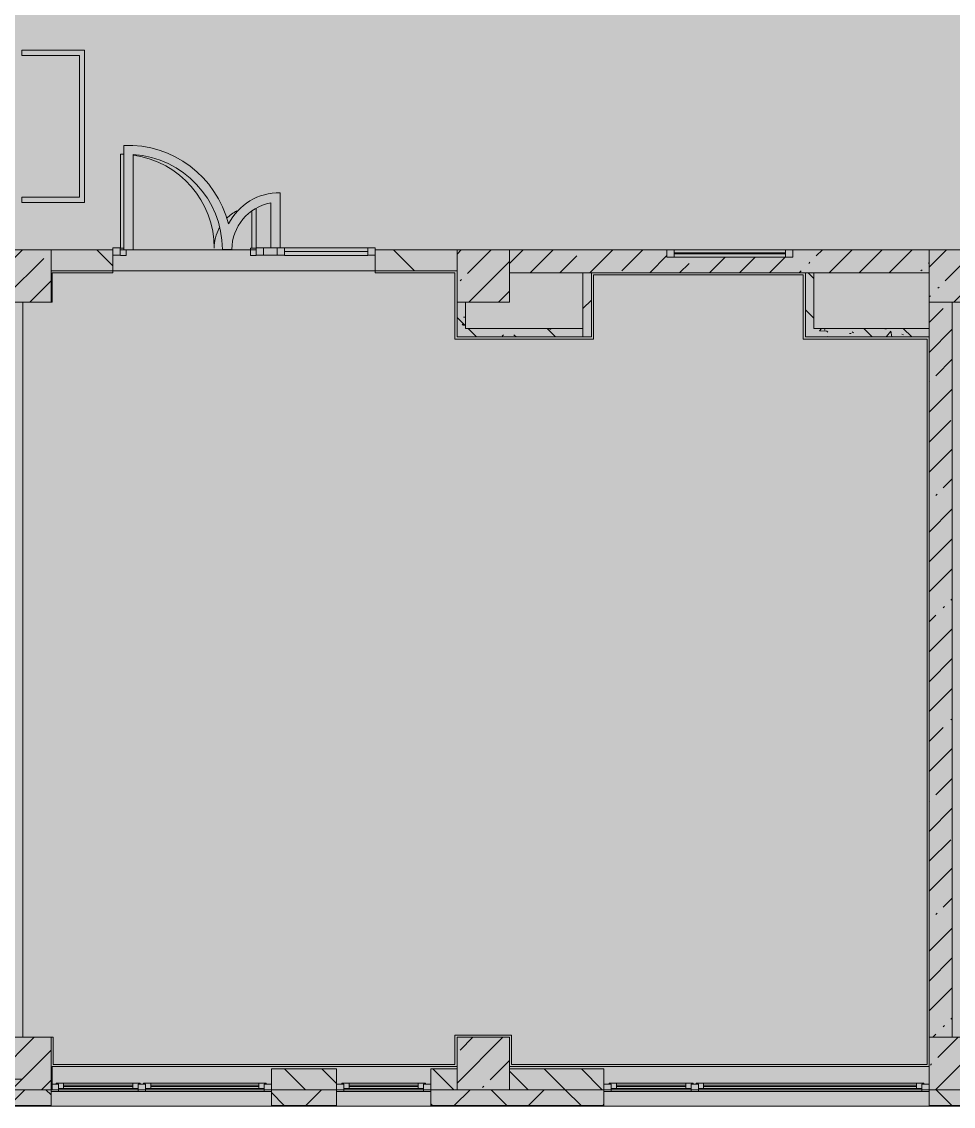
# Model space of a CAD drawing. Header units: millimetres. Extents: x 35355 to 234366, y -8553 to 29000.
# Drawn here: x 146116 to 154996, y -258 to 10073 of the extents above; entities that cross this region are included whole.
import ezdxf

# ---------------------------------------------------------------- set-up
doc = ezdxf.new("R2010")
doc.units = ezdxf.units.MM
doc.layers.add('A-DETL-GENF-2', color=7, linetype='Continuous', lineweight=9, true_color=0xc0c0c0, transparency=0.4)
for name, color, linetype, lineweight, true_color in [('A-DETL-GENF-4', 7, 'Continuous', 5, 0xb7b7b7), ('A-DOOR-4', 7, 'Continuous', 5, 0xe2e2e2), ('A-DOOR-5', 7, 'Continuous', 5, 0xb7b7b7), ('A-FLOR-1', 7, 'Continuous', 5, 0xb7b7b7), ('A-GLAZ-3', 7, 'Continuous', 5, 0x737373), ('A-GLAZ-CURT-2', 7, 'Continuous', 5, 0x737373), ('A-GLAZ-CWMG-2', 7, 'Continuous', 5, 0x737373), ('A-WALL-3', 7, 'Continuous', 5, 0x737373), ('A-WALL-4', 7, 'Continuous', 9, 0x737373), ('I-WALL-2', 7, 'Continuous', 5, 0x737373), ('I-WALL-4', 7, 'Continuous', 5, 0x787878), ('S-COLS-2', 7, 'Continuous', 5, 0x737373)]:
    doc.layers.add(name, color=color, linetype=linetype, lineweight=lineweight, true_color=true_color)
for name, color, linetype, lineweight in [('A-WALL', 7, 'Continuous', 9), ('A-WALL-2', 7, 'Continuous', 5), ('I-WALL-3', 7, 'Continuous', 5), ('S-COLS-1', 7, 'Continuous', 5), ('Оси', 7, 'Continuous', 9)]:
    doc.layers.add(name, color=color, linetype=linetype, lineweight=lineweight)
pattern_1 = [(45, (107356.5, 0), (-285.123, 285.123), []), (45, (107641.6, 0), (-285.123, 285.123), [504.031, -100.806, 16.764, -84.042])]
pattern_2 = [(135, (107356.5, 0), (-377.171, -377.171), [533.4, -88.9, 17.78, -88.9]), (135, (107356.5, 376.94), (-377.171, -377.171), []), (50, (107356.5, 0), (637.6445, -55.7866), [66.675, -733.425]), (355, (107356.5, 0), (-123.349, 668.699), [53.34, -586.74]), (100.451, (107409.6, -4.65), (514.299, 612.908), [56.665, -623.315]), (46.184, (107356.5, 177.8), (948.776, -147.15), [100.012, -1100.137]), (96.636, (107435.6, 165.5), (830.909, 865.997), [84.998, -934.973]), (351.184, (107356.5, 177.8), (830.918, 865.988), [80.01, -880.11]), (21, (107445.4, 133.35), (530.6506, -357.928), [66.675, -733.425]), (326, (107445.4, 133.35), (216.308, 644.6585), [53.34, -586.74]), (71.451, (107489.6, 103.5), (746.9596, 286.724), [56.665, -623.315]), (37.5, (107356.5, 0), (10.8105, 295.9426), [16.764, -562.864, 16.764, -578.866, -588.962]), (37.5, (107356.5, 0), (10.8105, 295.9426), [-1175.258, 16.764, -572.198]), (7.5, (107356.5, 0), (233.8692, 350.6318), [16.764, -322.834, 16.764, -549.529, -224.472]), (7.5, (107356.5, 0), (233.8692, 350.6318), [-905.891, 16.764, -207.708]), (327.5, (107158.24, 0), (474.5678, -20.0513), [16.764, -205.486, 16.764, -676.656, -920.115]), (327.5, (107158.24, 0), (474.5678, -20.0513), [-915.67, 16.764, -903.351]), (317.5, (107069.34, 0), (518.452, 88.9934), [16.764, -272.161, 16.764, -443.738, -653.415]), (317.5, (107069.34, 0), (518.452, 88.9934), [-749.427, 16.764, -636.651])]

# ---------------------------------------------------------------- blocks, each defined once
blk = doc.blocks.new('BSC_Колонна _Прямоугольная - 500х500-23286270-3_6_2_птичка')
at = {"layer": 'S-COLS-1'}
h = blk.add_hatch(dxfattribs=at)
h.set_pattern_fill('FP_74', color=256, style=0, pattern_type=2)
h.set_pattern_definition([(45, (-38790, -7650), (-285.123, 285.123), []), (45, (-38504.88, -7650), (-285.123, 285.123), [504.031, -100.806, 16.764, -84.042])])
h.paths.add_polyline_path([(-250, -250), (250, -250), (250, 250), (-250, 250), (-250, 101)])
at = {"layer": 'S-COLS-2'}
for p, q in [((250, 250), (-250, 250)), ((-250, 250), (-250, -250)), ((250, -250), (250, 250)), ((-250, -250), (250, -250))]:
    blk.add_line(p, q, dxfattribs=at)
blk = doc.blocks.new('BSC_Колонна _Прямоугольная - 500х500-V52-3_6_2_птичка')
at = {"layer": 'S-COLS-1'}
h = blk.add_hatch(dxfattribs=at)
h.set_pattern_fill('FP_75', color=256, style=0, pattern_type=2)
h.set_pattern_definition([(45, (-43160, -7650), (-285.123, 285.123), []), (45, (-42874.88, -7650), (-285.123, 285.123), [504.031, -100.806, 16.764, -84.042])])
h.paths.add_polyline_path([(250, -250), (250, 250), (-250, 250), (-250, -250)])
at = {"layer": 'S-COLS-2'}
for p, q in [((250, 250), (-250, 250)), ((-250, 250), (-250, -250)), ((250, -250), (250, 250)), ((-250, -250), (250, -250))]:
    blk.add_line(p, q, dxfattribs=at)
blk = doc.blocks.new('BSC_Колонна _Прямоугольная - 500х500-V53-3_6_2_птичка')
at = {"layer": 'S-COLS-1'}
h = blk.add_hatch(dxfattribs=at)
h.set_pattern_fill('FP_76', color=256, style=0, pattern_type=2)
h.set_pattern_definition([(45, (-47660, -7650), (-285.123, 285.123), []), (45, (-47374.88, -7650), (-285.123, 285.123), [504.031, -100.806, 16.764, -84.042])])
h.paths.add_polyline_path([(250, -250), (250, 250), (-250, 250), (-250, -250), (-115, -250)])
at = {"layer": 'S-COLS-2'}
for p, q in [((250, 250), (-250, 250)), ((-250, 250), (-250, -250)), ((250, -250), (250, 250)), ((-250, -250), (250, -250))]:
    blk.add_line(p, q, dxfattribs=at)
blk = doc.blocks.new('BSC_Колонна _Прямоугольная - 500х500-V58-3_6_2_птичка')
at = {"layer": 'S-COLS-1'}
h = blk.add_hatch(dxfattribs=at)
h.set_pattern_fill('FP_81', color=256, style=0, pattern_type=2)
h.set_pattern_definition([(45, (-38790, -150), (-285.123, 285.123), []), (45, (-38504.88, -150), (-285.123, 285.123), [504.031, -100.806, 16.764, -84.042])])
h.paths.add_polyline_path([(250, -250), (250, 250), (-250, 250), (-250, -250)])
at = {"layer": 'S-COLS-2'}
for p, q in [((250, 250), (-250, 250)), ((-250, 250), (-250, -250)), ((250, -250), (250, 250)), ((-250, -250), (250, -250))]:
    blk.add_line(p, q, dxfattribs=at)
blk = doc.blocks.new('BSC_Колонна _Прямоугольная - 500х500-V59-3_6_2_птичка')
at = {"layer": 'S-COLS-1'}
h = blk.add_hatch(dxfattribs=at)
h.set_pattern_fill('FP_82', color=256, style=0, pattern_type=2)
h.set_pattern_definition([(45, (-43160, -150), (-285.123, 285.123), []), (45, (-42874.88, -150), (-285.123, 285.123), [504.031, -100.806, 16.764, -84.042])])
h.paths.add_polyline_path([(-250, -250), (250, -250), (250, 250), (-250, 250), (-250, 32)])
at = {"layer": 'S-COLS-2'}
for p, q in [((250, 250), (-250, 250)), ((-250, 250), (-250, -250)), ((250, -250), (250, 250)), ((-250, -250), (250, -250))]:
    blk.add_line(p, q, dxfattribs=at)
blk = doc.blocks.new('BSC_Колонна _Прямоугольная - 500х500-V60-3_6_2_птичка')
at = {"layer": 'S-COLS-1'}
h = blk.add_hatch(dxfattribs=at)
h.set_pattern_fill('FP_83', color=256, style=0, pattern_type=2)
h.set_pattern_definition([(45, (-47660, -150), (-285.123, 285.123), []), (45, (-47374.88, -150), (-285.123, 285.123), [504.031, -100.806, 16.764, -84.042])])
h.paths.add_polyline_path([(-250, -250), (250, -250), (250, 250), (-250, 250)])
at = {"layer": 'S-COLS-2'}
for p, q in [((250, 250), (-250, 250)), ((-250, 250), (-250, -250)), ((250, -250), (250, 250)), ((-250, -250), (250, -250))]:
    blk.add_line(p, q, dxfattribs=at)
blk = doc.blocks.new('120_Окно_СКБ_2Ст - 120_Окно_СКБ_2Ст 3100х2500 _мал_створка слева_ 2-V83-3_6_2_птичка')
at = {"layer": 'A-GLAZ-3'}
for p, q in [((-1550, -127), (-1550, -57)), ((-1550, -57), (-1480, -57)), ((1550, -57), (-1550, -57)), ((-1480, -57), (-1480, -127)), ((650, -87), (-1480, -87)), ((-1480, -87), (-1480, -127)), ((-1430, -137), (-1430, -87)), ((600, -137), (600, -87)), ((650, -127), (650, -57)), ((650, -57), (720, -57)), ((650, -127), (650, -87)), ((720, -57), (720, -127)), ((1480, -87), (720, -87)), ((720, -87), (720, -127)), ((770, -137), (770, -87)), ((1430, -137), (1430, -87)), ((1480, -127), (1480, -57)), ((1480, -57), (1550, -57)), ((1480, -127), (1480, -87)), ((1550, -57), (1550, -127)), ((-1480, -127), (-1550, -127)), ((-1550, -127), (-1500, -127)), ((-1480, -127), (-1500, -127)), ((-1500, -127), (-1500, -137)), ((-1500, -137), (670, -137)), ((670, -137), (-1500, -137)), ((-1430, -107), (600, -107)), ((600, -117), (-1430, -117)), ((720, -127), (650, -127)), ((670, -127), (650, -127)), ((670, -127), (700, -127)), ((670, -137), (670, -127)), ((720, -127), (700, -127)), ((700, -127), (700, -137)), ((700, -137), (1500, -137)), ((1500, -137), (700, -137)), ((770, -107), (1430, -107)), ((1430, -117), (770, -117)), ((1550, -127), (1480, -127)), ((1500, -127), (1480, -127)), ((1500, -127), (1550, -127)), ((1500, -137), (1500, -127))]:
    blk.add_line(p, q, dxfattribs=at)
blk = doc.blocks.new('120_Окно_СКБ_2Ст - 120_Окно_СКБ_2Ст 2100х2400 _мал створка справа_-V84-3_6_2_птичка')
at = {"layer": 'A-GLAZ-3'}
for p, q in [((-1050, -127), (-1050, -57)), ((-1050, -57), (-980, -57)), ((1050, -57), (-1050, -57)), ((-980, -57), (-980, -127)), ((150, -87), (-980, -87)), ((-980, -87), (-980, -127)), ((-930, -137), (-930, -87)), ((100, -137), (100, -87)), ((150, -127), (150, -57)), ((150, -57), (220, -57)), ((150, -127), (150, -87)), ((220, -57), (220, -127)), ((980, -87), (220, -87)), ((220, -87), (220, -127)), ((270, -137), (270, -87)), ((930, -137), (930, -87)), ((980, -127), (980, -57)), ((980, -57), (1050, -57)), ((980, -127), (980, -87)), ((1050, -57), (1050, -127)), ((-980, -127), (-1050, -127)), ((-1050, -127), (-1000, -127)), ((-980, -127), (-1000, -127)), ((-1000, -127), (-1000, -137)), ((-1000, -137), (170, -137)), ((170, -137), (-1000, -137)), ((-930, -107), (100, -107)), ((100, -117), (-930, -117)), ((220, -127), (150, -127)), ((170, -127), (150, -127)), ((170, -127), (200, -127)), ((170, -137), (170, -127)), ((220, -127), (200, -127)), ((200, -127), (200, -137)), ((200, -137), (1000, -137)), ((1000, -137), (200, -137)), ((270, -107), (930, -107)), ((930, -117), (270, -117)), ((1050, -127), (980, -127)), ((1000, -127), (980, -127)), ((1000, -127), (1050, -127)), ((1000, -137), (1000, -127))]:
    blk.add_line(p, q, dxfattribs=at)
blk = doc.blocks.new('120_Окно_СКБ_1Ст - 120_Окно_СКБ_1Ст 900х2500_h_-V81-3_6_2_птичка')
at = {"layer": 'A-GLAZ-3'}
for p, q in [((-450, -127), (-450, -57)), ((-450, -57), (-380, -57)), ((450, -57), (-450, -57)), ((-380, -57), (-380, -127)), ((380, -87), (-380, -87)), ((-380, -87), (-380, -127)), ((-330, -137), (-330, -87)), ((330, -137), (330, -87)), ((380, -127), (380, -57)), ((380, -57), (450, -57)), ((380, -127), (380, -87)), ((450, -57), (450, -127)), ((-380, -127), (-450, -127)), ((-450, -127), (-400, -127)), ((-380, -127), (-400, -127)), ((-400, -127), (-400, -137)), ((-400, -137), (400, -137)), ((400, -137), (-400, -137)), ((-330, -107), (330, -107)), ((330, -117), (-330, -117)), ((450, -127), (380, -127)), ((400, -127), (380, -127)), ((400, -127), (450, -127)), ((400, -137), (400, -127))]:
    blk.add_line(p, q, dxfattribs=at)
blk = doc.blocks.new('Прямоугольный импост - 50 x 70 мм-V212-3_6_2_птичка')
at = {"layer": 'A-GLAZ-CWMG-2'}
for p, q in [((-70, 35), (0, 35)), ((-70, -35), (-70, 35)), ((0, 35), (0, -35)), ((0, -35), (-70, -35))]:
    blk.add_line(p, q, dxfattribs=at)
blk = doc.blocks.new('Дверь_Витражная_остекление_ - ДВН_ДАО_Главный вход_1200 в свету-V213-3_6_2_птичка')
at = {"layer": 'A-DOOR-4'}
for points in [[(-647, 30), (-613, 35), (-613, 925), (-647, 922), (-647, 35)], [(607, 30), (647, 35), (647, 410), (607, 378), (607, 35)]]:
    blk.add_hatch(color=256, dxfattribs=at).paths.add_polyline_path(points)
at = {"layer": 'A-DETL-GENF-4'}
for p, q in [((-613, 925), (-647, 925)), ((-647, 925), (-647, 35)), ((607, 385), (607, 30)), ((647, 35), (647, 410)), ((-647, 30), (-613, 30)), ((-613, 30), (-647, 30)), ((-592, -40), (-592, 15)), ((592, -40), (592, 30)), ((592, 30), (647, 30)), ((607, 30), (647, 30)), ((-647, -40), (-592, -40)), ((647, -40), (592, -40))]:
    blk.add_line(p, q, dxfattribs=at)
at = {"layer": 'A-DOOR-5'}
for p, q in [((-647, 925), (-647, 35)), ((647, 410), (647, 35))]:
    blk.add_line(p, q, dxfattribs=at)
for centre, radius, start, end in [((-647, 30), 895, 87.7864, 90), ((-647, 30), 895, 360, 81.929), ((647, 30), 400, 117.1206, 134.5389), ((647, 30), 400, 151.213, 180)]:
    blk.add_arc(centre, radius, start, end, dxfattribs=at)
blk = doc.blocks.new('Системная панель - Стемалит - 40мм-V214-3_6_2_птичка')
at = {"layer": 'A-GLAZ-CURT-2'}
for p, q in [((65, 35), (-65, 35)), ((-65, 35), (-65, -35)), ((65, -35), (65, 35)), ((-65, -35), (65, -35))]:
    blk.add_line(p, q, dxfattribs=at)
blk = doc.blocks.new('Прямоугольный импост - 50 x 70 мм-V215-3_6_2_птичка')
at = {"layer": 'A-GLAZ-CWMG-2'}
for p, q in [((-35, 35), (35, 35)), ((-35, -35), (-35, 35)), ((35, 35), (35, -35)), ((35, -35), (-35, -35))]:
    blk.add_line(p, q, dxfattribs=at)
blk = doc.blocks.new('Прямоугольный импост - 50 x 70 мм-V216-3_6_2_птичка')
at = {"layer": 'A-GLAZ-CWMG-2'}
for p, q in [((0, 35), (-70, 35)), ((-70, 35), (-70, -35)), ((0, -35), (0, 35)), ((-70, -35), (0, -35))]:
    blk.add_line(p, q, dxfattribs=at)
blk = doc.blocks.new('Системная панель - Стекло - 40мм-V217-3_6_2_птичка')
at = {"layer": 'A-GLAZ-CURT-2'}
for p, q in [((397.5, 0), (-397.5, 0)), ((-397.5, 0), (-397.5, -40)), ((397.5, -40), (397.5, 0)), ((-397.5, -40), (397.5, -40))]:
    blk.add_line(p, q, dxfattribs=at)
blk = doc.blocks.new('Прямоугольный импост - 50 x 70 мм-V218-3_6_2_птичка')
at = {"layer": 'A-GLAZ-CWMG-2'}
for p, q in [((-35, 35), (35, 35)), ((-35, -35), (-35, 35)), ((35, 35), (35, -35)), ((35, -35), (-35, -35))]:
    blk.add_line(p, q, dxfattribs=at)
blk = doc.blocks.new('Прямоугольный импост - 50 x 70 мм-V219-3_6_2_птичка')
at = {"layer": 'A-GLAZ-CWMG-2'}
blk.add_line((42060, 7920), (41265, 7920), dxfattribs=at)
blk = doc.blocks.new('120_Окно_СКБ_1Ст - 120_Окно_СКБ_1Ст 400х1200 EI30-V225-3_6_2_птичка')
at = {"layer": 'A-GLAZ-3'}
for p, q in [((-600, 40), (-600, 110)), ((-600, 110), (-530, 110)), ((600, 110), (-600, 110)), ((-530, 110), (-530, 40)), ((530, 40), (530, 110)), ((530, 110), (600, 110)), ((600, 110), (600, 40)), ((-530, 40), (-600, 40)), ((-600, 40), (600, 40)), ((530, 80), (-530, 80)), ((530, 70), (-530, 70)), ((600, 40), (530, 40))]:
    blk.add_line(p, q, dxfattribs=at)

msp = doc.modelspace()

# ---------------------------------------------------------------- hatches: boundary and pattern name
at = {"layer": 'A-DETL-GENF-2'}
msp.add_hatch(color=256, dxfattribs=at).paths.add_polyline_path([(178205.9, -251.7), (183206.5, -251.7), (183206.5, 3288.3), (191926.5, 3288.3), (191926.5, 27348.3), (149266.5, 27348.3), (149266.5, 23888.3), (145666.6, 23888.3), (145666.6, -251.7), (177273.7, -251.7)])
at = {"layer": 'A-WALL-2'}
h = msp.add_hatch(dxfattribs=at)
h.set_pattern_fill('FP_97', color=256, style=0, pattern_type=2)
h.set_pattern_definition([(135, (107356.5, 0), (-176.7767, -176.7767), [])])
h.paths.add_polyline_path([(172612.8, -100), (172766.5, -100), (172766.5, 100), (172516.5, 100), (172516.5, -100)])
h.paths.add_polyline_path([(168966.5, -100), (168966.5, 100), (168766.5, 100), (168766.5, -100), (168884.1, -100)])
h.paths.add_polyline_path([(171066.5, -100), (171616.5, -100), (171616.5, 100), (171066.5, 100)])
h.paths.add_polyline_path([(158366.5, -100), (158366.5, 100), (157616.5, 100), (157616.5, -100)])
h.paths.add_polyline_path([(159766.5, -100), (160016.5, -100), (160016.5, 100), (159766.5, 100), (159766.5, 33.3)])
h.paths.add_polyline_path([(162116.5, -100), (162866.5, -100), (162866.5, 100), (162116.5, 100)])
h.paths.add_polyline_path([(155516.5, -100), (155516.5, 100), (155266.5, 100), (155266.5, -100)])
h.paths.add_polyline_path([(164266.5, -100), (165166.5, -100), (165166.5, 100), (164266.5, 100), (164266.5, -52.2)])
h.paths.add_polyline_path([(149116.5, -100), (149116.5, 100), (148496.5, 100), (148496.5, -100)])
h.paths.add_polyline_path([(151172.6, -100), (151666.5, -100), (151666.5, 100), (150766.5, 100), (150766.5, -100)])
h.paths.add_polyline_path([(145846.5, -100), (145896.5, -100), (145896.5, 100), (145846.5, 100)])
h.paths.add_polyline_path([(150016.5, -100), (150266.5, -100), (150266.5, 100), (150016.5, 100)])
h = msp.add_hatch(dxfattribs=at)
h.set_pattern_fill('FP_99', color=256, style=0, pattern_type=2)
h.set_pattern_definition([(45, (107356.5, 0), (-353.5534, 353.5534), []), (135, (107356.5, 0), (-353.5534, -353.5534), [])])
h.paths.add_polyline_path([(163766.5, -250), (163983.6, -250), (163983.6, -100), (163766.5, -100)])
h.paths.add_polyline_path([(154766.5, -250), (155516.5, -250), (155516.5, -100), (154766.5, -100)])
h.paths.add_polyline_path([(162358.8, -250), (162866.5, -250), (162866.5, -100), (162116.5, -100), (162116.5, -250)])
h.paths.add_polyline_path([(157616.5, -250), (158366.5, -250), (158366.5, -100), (157616.5, -100)])
h.paths.add_polyline_path([(159266.5, -250), (160016.5, -250), (160016.5, -100), (159266.5, -100)])
h.paths.add_polyline_path([(150016.5, -250), (151666.5, -250), (151666.5, -100), (150016.5, -100)])
h.paths.add_polyline_path([(145684.4, -250), (146396.5, -250), (146396.5, -100), (145666.6, -100), (145666.9, -250)])
h.paths.add_polyline_path([(149116.5, -250), (149116.5, -100), (148496.5, -100), (148496.5, -250)])
at = {"layer": 'I-WALL-3'}
h = msp.add_hatch(dxfattribs=at)
h.set_pattern_fill('FP_98', color=256, style=0, pattern_type=2)
h.set_pattern_definition([(135, (107356.5, 0), (-353.5534, -353.5534), [])])
h.paths.add_polyline_path([(150266.5, 7700), (150266.5, 7900), (149486.5, 7900), (149486.5, 7700)])
h.paths.add_polyline_path([(146852.4, 7700), (146986.5, 7700), (146986.5, 7900), (146396.5, 7900), (146396.5, 7700)])
h.paths.add_polyline_path([(145896.5, 7700), (145896.5, 7900), (145846.5, 7900), (145846.5, 7700)])
h = msp.add_hatch(dxfattribs=at)
h.set_pattern_fill('FP_95', color=256, style=0, pattern_type=2)
h.set_pattern_definition(pattern_1)
h.paths.add_polyline_path([(153666.5, 7680), (154766.5, 7680), (154766.5, 7900), (153466.5, 7900), (153466.5, 7830), (152266.5, 7830), (152266.5, 7900), (150766.5, 7900), (150766.5, 7680), (153586.5, 7680)])
h = msp.add_hatch(dxfattribs=at)
h.set_pattern_fill('FP_100', color=256, style=0, pattern_type=2)
h.set_pattern_definition([(45, (107356.5, 0), (-176.7767, 176.7767), [])])
h.paths.add_polyline_path([(151546.5, 7070), (151546.5, 7680), (151466.5, 7680), (151466.5, 7070)])
h = msp.add_hatch(dxfattribs=at)
h.set_pattern_fill('FP_95', color=256, style=0, pattern_type=2)
h.set_pattern_definition(pattern_1)
h.paths.add_polyline_path([(154766.5, 400), (154986.5, 400), (154986.5, 7400), (154766.5, 7400), (154766.5, 606.4)])
at = {"layer": 'I-WALL-4'}
h = msp.add_hatch(dxfattribs=at)
h.set_pattern_fill('FP_105', color=256, style=0, pattern_type=2)
h.set_pattern_definition(pattern_2)
h.paths.add_polyline_path([(153666.5, 7070), (153666.5, 7680), (153586.5, 7680), (153586.5, 7070)])
h = msp.add_hatch(dxfattribs=at)
h.set_pattern_fill('FP_105', color=256, style=0, pattern_type=2)
h.set_pattern_definition(pattern_2)
h.paths.add_polyline_path([(150346.5, 7150), (150346.5, 7400), (150266.5, 7400), (150266.5, 7150)])
h = msp.add_hatch(dxfattribs=at)
h.set_pattern_fill('FP_105', color=256, style=0, pattern_type=2)
h.set_pattern_definition(pattern_2)
h.paths.add_polyline_path([(151466.5, 7070), (151466.5, 7150), (150266.5, 7150), (150266.5, 7070), (151172.6, 7070)])
h = msp.add_hatch(dxfattribs=at)
h.set_pattern_fill('FP_105', color=256, style=0, pattern_type=2)
h.set_pattern_definition(pattern_2)
h.paths.add_polyline_path([(154766.5, 7070), (154766.5, 7150), (153666.5, 7150), (153666.5, 7070)])

# ---------------------------------------------------------------- linework, layer by layer
at = {"layer": 'A-FLOR-1'}
for p, q in [((146716.5, 9799.8), (146116.5, 9799.8)), ((146116.5, 9799.8), (146116.5, 9749.8)), ((146116.5, 9749.8), (146666.5, 9749.8)), ((146666.5, 9749.8), (146666.5, 8401.7)), ((146716.5, 8351.7), (146716.5, 9799.8)), ((147090.5, 8894.4), (147090.5, 7900)), ((147180.5, 7900), (147180.5, 8806.8)), ((146666.5, 8401.7), (146116.5, 8401.7)), ((146116.5, 8401.7), (146116.5, 8351.7)), ((148580.7, 7920), (148580.7, 8443.9)), ((146116.5, 8351.7), (146716.5, 8351.7)), ((148490.7, 8346.4), (148490.7, 7920)), ((147090.5, 7900), (147180.5, 7900)), ((148029.1, 7903.5), (148119.2, 7903.5)), ((146986.5, 7680), (146406.5, 7680)), ((146406.5, 7680), (146406.5, 7400)), ((146986.5, 7700), (146986.5, 7680)), ((149486.5, 7680), (149486.5, 7700)), ((150246.5, 7680), (149486.5, 7680)), ((150246.5, 7050), (150246.5, 7680)), ((153566.5, 7660), (151566.5, 7660)), ((151566.5, 7660), (151566.5, 7050)), ((153566.5, 7050), (153566.5, 7660)), ((146126.5, 7400), (146126.5, 400)), ((146406.5, 7400), (146396.5, 7400)), ((151566.5, 7050), (150246.5, 7050)), ((154746.5, 7050), (153566.5, 7050)), ((154746.5, 140), (154746.5, 7050)), ((150246.5, 140), (150246.5, 420)), ((150246.5, 420), (150786.5, 420)), ((150786.5, 420), (150786.5, 140)), ((146396.5, 400), (146416.5, 400)), ((146416.5, 400), (146416.5, 140)), ((146416.5, 140), (150246.5, 140)), ((150786.5, 140), (154746.5, 140))]:
    msp.add_line(p, q, dxfattribs=at)
for centre, radius, start, end in [((147124.2, 7900), 995, 14.33829, 91.93805), ((147124.1, 7903.5), 905, 360, 86.42904), ((148573.2, 7900), 544, 89.21005, 153.06648), ((148573.2, 7900), 454, 100.46985, 179.55829)]:
    msp.add_arc(centre, radius, start, end, dxfattribs=at)
at = {"layer": 'A-WALL'}
for p, q in [((144779.5, -250), (146396.5, -250)), ((144779.5, -253), (146396.5, -253)), ((148496.5, -253), (149116.5, -253)), ((150016.5, -253), (151666.5, -253)), ((154766.5, -253), (155516.5, -253))]:
    msp.add_line(p, q, dxfattribs=at)
at = {"layer": 'A-WALL-2'}
msp.add_line((157616.5, -258), (143879.5, -258), dxfattribs=at)
at = {"layer": 'A-WALL-3'}
for p, q in [((149116.5, 100), (148496.5, 100)), ((148496.5, 100), (148496.5, -258)), ((149116.5, -258), (149116.5, 100)), ((150266.5, 100), (150016.5, 100)), ((150016.5, 100), (150016.5, -258)), ((151666.5, 100), (150766.5, 100)), ((151666.5, -258), (151666.5, 100)), ((146396.5, -258), (146396.5, -100)), ((146396.5, -100), (146406.5, -100)), ((149116.5, -100), (150016.5, -100)), ((151666.5, -100), (154766.5, -100)), ((154766.5, -100), (154766.5, -258))]:
    msp.add_line(p, q, dxfattribs=at)
at = {"layer": 'A-WALL-4'}
for p, q in [((151546.5, 7680), (151466.5, 7680)), ((153666.5, 7680), (153586.5, 7680)), ((151466.5, 7070), (151466.5, 7150)), ((154766.5, 7070), (154766.5, 7150)), ((148496.5, -100), (149116.5, -100)), ((150016.5, -100), (150266.5, -100)), ((150766.5, -100), (151666.5, -100)), ((148496.5, -250), (149116.5, -250)), ((150016.5, -250), (151666.5, -250)), ((154766.5, -250), (155516.5, -250))]:
    msp.add_line(p, q, dxfattribs=at)
at = {"layer": 'I-WALL-2'}
for p, q in [((146986.5, 7900), (146396.5, 7900)), ((146986.5, 7700), (146986.5, 7900)), ((147056.5, 7900), (147090.5, 7900)), ((147180.5, 7900), (148351.5, 7900)), ((150266.5, 7900), (149486.5, 7900)), ((149486.5, 7900), (149486.5, 7700)), ((152266.5, 7900), (150766.5, 7900)), ((154766.5, 7900), (153466.5, 7900)), ((150266.5, 7700), (146396.5, 7700)), ((150766.5, 7680), (151466.5, 7680)), ((151466.5, 7680), (151466.5, 7150)), ((151546.5, 7070), (151546.5, 7680)), ((151546.5, 7680), (153586.5, 7680)), ((153586.5, 7680), (153586.5, 7070)), ((153666.5, 7150), (153666.5, 7680)), ((153666.5, 7680), (154766.5, 7680)), ((150266.5, 7400), (150266.5, 7070)), ((150346.5, 7150), (150346.5, 7400)), ((154766.5, 7400), (154766.5, 7150)), ((154986.5, 400), (154986.5, 7400)), ((151466.5, 7150), (150346.5, 7150)), ((154766.5, 7150), (153666.5, 7150)), ((150266.5, 7070), (151546.5, 7070)), ((153586.5, 7070), (154766.5, 7070)), ((154766.5, 7070), (154766.5, 400)), ((146406.5, 120), (150266.5, 120)), ((146406.5, 120), (146406.5, -100)), ((150766.5, 120), (154766.5, 120)), ((148496.5, -100), (146406.5, -100))]:
    msp.add_line(p, q, dxfattribs=at)
at = {"layer": 'Оси'}
msp.add_line((133616.5, 0), (146116.5, 0), dxfattribs=at)

# ---------------------------------------------------------------- block references
at = {"layer": 'A-DOOR-5'}
msp.add_blockref('Дверь_Витражная_остекление_ - ДВН_ДАО_Главный вход_1200 в свету-V213-3_6_2_птичка', (147704, 7885), dxfattribs=at)
at = {"layer": 'A-GLAZ-3'}
msp.add_blockref('120_Окно_СКБ_1Ст - 120_Окно_СКБ_1Ст 400х1200 EI30-V225-3_6_2_птичка', (152866.5, 7790), dxfattribs=at)
at = {"layer": 'A-GLAZ-3', "rotation": 180}
for name, p in [('120_Окно_СКБ_2Ст - 120_Окно_СКБ_2Ст 2100х2400 _мал створка справа_-V84-3_6_2_птичка', (147446.5, -175)), ('120_Окно_СКБ_1Ст - 120_Окно_СКБ_1Ст 900х2500_h_-V81-3_6_2_птичка', (149566.5, -175)), ('120_Окно_СКБ_2Ст - 120_Окно_СКБ_2Ст 3100х2500 _мал_створка слева_ 2-V83-3_6_2_птичка', (153216.5, -175))]:
    msp.add_blockref(name, p, dxfattribs=at)
at = {"layer": 'A-GLAZ-CURT-2'}
for name, p in [('Системная панель - Стемалит - 40мм-V214-3_6_2_птичка', (148486.5, 7885)), ('Системная панель - Стекло - 40мм-V217-3_6_2_птичка', (149019, 7885))]:
    msp.add_blockref(name, p, dxfattribs=at)
at = {"layer": 'A-GLAZ-CWMG-2', "rotation": 180}
msp.add_blockref('Прямоугольный импост - 50 x 70 мм-V216-3_6_2_птичка', (146986.5, 7885), dxfattribs=at)
at = {"layer": 'A-GLAZ-CWMG-2', "extrusion": (0, 0, -1), "rotation": 180}
for name, p in [('Прямоугольный импост - 50 x 70 мм-V215-3_6_2_птичка', (-148386.5, 7885)), ('Прямоугольный импост - 50 x 70 мм-V218-3_6_2_птичка', (-148586.5, 7885)), ('Прямоугольный импост - 50 x 70 мм-V212-3_6_2_птичка', (-149486.5, 7885))]:
    msp.add_blockref(name, p, dxfattribs=at)
at = {"layer": 'A-GLAZ-CWMG-2'}
msp.add_blockref('Прямоугольный импост - 50 x 70 мм-V219-3_6_2_птичка', (107356.5, 0), dxfattribs=at)
at = {"layer": 'S-COLS-2'}
for name, p in [('BSC_Колонна _Прямоугольная - 500х500-23286270-3_6_2_птичка', (146146.5, 7650)), ('BSC_Колонна _Прямоугольная - 500х500-V52-3_6_2_птичка', (150516.5, 7650)), ('BSC_Колонна _Прямоугольная - 500х500-V53-3_6_2_птичка', (155016.5, 7650)), ('BSC_Колонна _Прямоугольная - 500х500-V58-3_6_2_птичка', (146146.5, 150)), ('BSC_Колонна _Прямоугольная - 500х500-V59-3_6_2_птичка', (150516.5, 150)), ('BSC_Колонна _Прямоугольная - 500х500-V60-3_6_2_птичка', (155016.5, 150))]:
    msp.add_blockref(name, p, dxfattribs=at)

doc.saveas('drawing.dxf')
